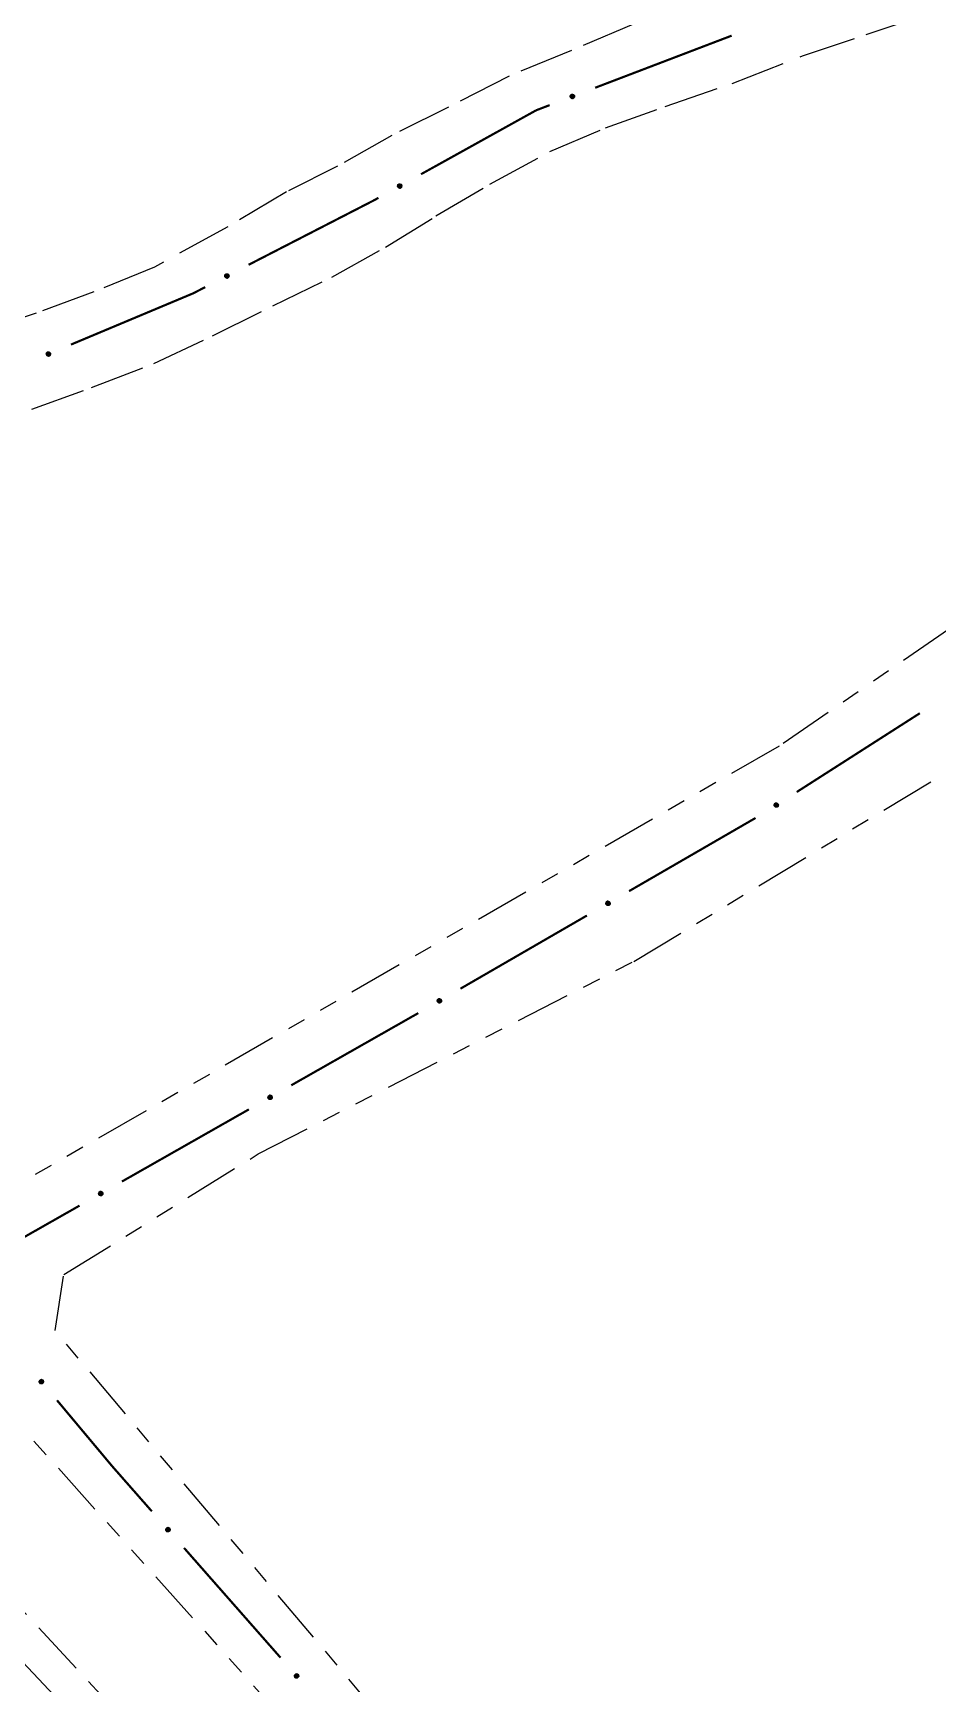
# Model space of a CAD drawing. Extents: x 208948 to 212966, y 4875285 to 4878160.
# Drawn here: x 211363.5 to 211437.8, y 4877432.6 to 4877568.2 of the extents above; entities that cross this region are included whole.
import ezdxf

# ---------------------------------------------------------------- set-up
doc = ezdxf.new("R2010")
doc.units = 0
doc.header["$LTSCALE"] = 1.5
doc.header["$MEASUREMENT"] = 0
doc.linetypes.add('TRACO_25', pattern=[8, 3, -1, 1, -1, 1, -1])
for name, color, linetype in [('SV-EIXO-RUA-N-PAV', 6, 'CONTINUOUS'), ('SV-FX-DOM-EST', 20, 'CONTINUOUS'), ('SV-ROD-ESTADUAIS', 20, 'CONTINUOUS'), ('SV-RUA-NAO-PAV', 7, 'CONTINUOUS')]:
    doc.layers.add(name, color=color, linetype=linetype)

msp = doc.modelspace()

# ---------------------------------------------------------------- linework, layer by layer
at = {"layer": 'SV-EIXO-RUA-N-PAV', "const_width": 0.18}
for points in [[(211409.613239, 4877563.726529), (211420.823276, 4877568.008474)], [(211404.772431, 4877561.877465), (211405.87656, 4877562.299213)], [(211395.315741, 4877556.623748), (211404.057314, 4877561.480178)], [(211404.057314, 4877561.480178), (211404.772431, 4877561.877465)], [(211381.155653, 4877549.177877), (211390.935567, 4877554.21308)], [(211390.935567, 4877554.21308), (211391.494772, 4877554.500988)], [(211391.494772, 4877554.500988), (211391.819112, 4877554.681176)], [(211376.594289, 4877546.829451), (211377.59932, 4877547.346893)], [(211366.571447, 4877542.623438), (211375.792443, 4877546.492963)], [(211375.792443, 4877546.492963), (211376.594289, 4877546.829451)], [(211436.271134, 4877512.328258), (211426.165615, 4877505.8569)], [(211422.782863, 4877503.723163), (211412.397748, 4877497.710728)], [(211408.936042, 4877495.706583), (211398.550927, 4877489.694147)], [(211395.07373, 4877487.681033), (211384.658615, 4877481.756839)], [(211395.089222, 4877487.690002), (211395.07373, 4877487.681033)], [(211381.181723, 4877479.779158), (211370.751048, 4877473.846113)], [(211367.274156, 4877471.868432), (211357.712704, 4877466.429808)], [(211369.955459, 4877450.455778), (211365.425143, 4877455.873019)], [(211370.574683, 4877449.751068), (211369.955459, 4877450.455778)], [(211373.214982, 4877446.746268), (211370.574683, 4877449.751068)], [(211383.776176, 4877434.727068), (211375.855281, 4877443.741468)]]:
    msp.add_lwpolyline(points, dxfattribs=at)
at = {"layer": 'SV-EIXO-RUA-N-PAV'}
for points in [[(211407.571397, 4877563.064436), (211407.590729, 4877563.109361), (211407.616531, 4877563.144019), (211407.64637, 4877563.166732), (211407.677972, 4877563.179927), (211407.711823, 4877563.189785), (211407.748145, 4877563.192194), (211407.78905, 4877563.185939), (211407.834252, 4877563.166863), (211407.868019, 4877563.138098), (211407.891852, 4877563.110035), (211407.907508, 4877563.077874), (211407.916534, 4877563.04483), (211407.917789, 4877563.007018), (211407.911044, 4877562.965627), (211407.890762, 4877562.920638), (211407.865234, 4877562.886833), (211407.835795, 4877562.865622), (211407.803363, 4877562.850087), (211407.768684, 4877562.840437), (211407.733016, 4877562.838278), (211407.691354, 4877562.845143), (211407.647215, 4877562.86575), (211407.613209, 4877562.890826), (211407.59159, 4877562.91996), (211407.577014, 4877562.952233), (211407.566714, 4877562.986065), (211407.562772, 4877563.022476), (211407.571397, 4877563.064436)], [(211393.388368, 4877555.678913), (211393.401136, 4877555.726125), (211393.421764, 4877555.76409), (211393.448083, 4877555.790804), (211393.477496, 4877555.808345), (211393.509607, 4877555.822902), (211393.545221, 4877555.830435), (211393.586599, 4877555.830041), (211393.63405, 4877555.817565), (211393.671553, 4877555.793877), (211393.699123, 4877555.769475), (211393.71918, 4877555.739859), (211393.732798, 4877555.708427), (211393.7394, 4877555.671175), (211393.738591, 4877555.629246), (211393.724891, 4877555.581836), (211393.704412, 4877555.544755), (211393.678277, 4877555.519585), (211393.648375, 4877555.499609), (211393.615414, 4877555.485141), (211393.580412, 4877555.477948), (211393.538197, 4877555.478838), (211393.491583, 4877555.49298), (211393.454366, 4877555.512983), (211393.428835, 4877555.538758), (211393.409832, 4877555.56864), (211393.39484, 4877555.60067), (211393.385777, 4877555.636154), (211393.388368, 4877555.678913)], [(211379.199354, 4877548.294487), (211379.213609, 4877548.341271), (211379.235428, 4877548.378565), (211379.262579, 4877548.404433), (211379.292532, 4877548.421035), (211379.325088, 4877548.434568), (211379.360922, 4877548.440971), (211379.402267, 4877548.439268), (211379.449299, 4877548.425297), (211379.486034, 4877548.400435), (211379.512818, 4877548.375173), (211379.531928, 4877548.344937), (211379.544546, 4877548.31309), (211379.549966, 4877548.275648), (211379.54783, 4877548.233765), (211379.532638, 4877548.186813), (211379.510996, 4877548.150398), (211379.484078, 4877548.126067), (211379.453559, 4877548.107048), (211379.420156, 4877548.093629), (211379.384945, 4877548.087547), (211379.342779, 4877548.089773), (211379.296636, 4877548.105382), (211379.260069, 4877548.126552), (211379.235367, 4877548.153122), (211379.217319, 4877548.18359), (211379.203348, 4877548.216078), (211379.195412, 4877548.251831), (211379.199354, 4877548.294487)], [(211364.552164, 4877541.89544), (211364.570028, 4877541.940969), (211364.594691, 4877541.976447), (211364.623778, 4877542.000116), (211364.654935, 4877542.014329), (211364.688449, 4877542.02528), (211364.724673, 4877542.028867), (211364.765759, 4877542.023942), (211364.811557, 4877542.006342), (211364.846239, 4877541.978688), (211364.87097, 4877541.951413), (211364.887662, 4877541.919778), (211364.897755, 4877541.887043), (211364.900236, 4877541.849292), (211364.894838, 4877541.807704), (211364.876027, 4877541.762081), (211364.851609, 4877541.727466), (211364.822873, 4877541.705311), (211364.790963, 4877541.688731), (211364.756615, 4877541.677961), (211364.721036, 4877541.674646), (211364.679173, 4877541.680156), (211364.634389, 4877541.699319), (211364.599586, 4877541.723279), (211364.577034, 4877541.751696), (211364.561418, 4877541.783479), (211364.550026, 4877541.816959), (211364.544905, 4877541.853222), (211364.552164, 4877541.89544)], [(211424.661723, 4877504.763123), (211424.651927, 4877504.715206), (211424.63371, 4877504.676026), (211424.609111, 4877504.647721), (211424.580851, 4877504.628378), (211424.549711, 4877504.611844), (211424.514637, 4877504.602102), (211424.473315, 4877504.599912), (211424.425178, 4877504.609401), (211424.386269, 4877504.6307), (211424.357229, 4877504.653333), (211424.335362, 4877504.681639), (211424.319807, 4877504.712159), (211424.310892, 4877504.748926), (211424.309082, 4877504.790824), (211424.319795, 4877504.838996), (211424.337918, 4877504.877285), (211424.36243, 4877504.904037), (211424.391027, 4877504.925841), (211424.42302, 4877504.942339), (211424.457504, 4877504.951704), (211424.499693, 4877504.953451), (211424.547099, 4877504.942247), (211424.585493, 4877504.924608), (211424.612583, 4877504.900477), (211424.633415, 4877504.871841), (211424.650377, 4877504.840809), (211424.661638, 4877504.80596), (211424.661723, 4877504.763123)], [(211410.846394, 4877496.685378), (211410.834463, 4877496.637947), (211410.81451, 4877496.599622), (211410.788668, 4877496.572447), (211410.759571, 4877496.554388), (211410.727721, 4877496.539266), (211410.692247, 4877496.531103), (211410.650868, 4877496.530765), (211410.603204, 4877496.5424), (211410.565288, 4877496.56542), (211410.53729, 4877496.58933), (211410.516712, 4877496.618587), (211410.50254, 4877496.649773), (211410.49528, 4877496.686902), (211410.495347, 4877496.728839), (211410.508206, 4877496.776483), (211410.528025, 4877496.813922), (211410.553711, 4877496.83955), (211410.583254, 4877496.860052), (211410.615955, 4877496.875101), (211410.650823, 4877496.882913), (211410.693047, 4877496.882769), (211410.739904, 4877496.869454), (211410.77747, 4877496.850113), (211410.803453, 4877496.824794), (211410.822982, 4877496.795254), (211410.838538, 4877496.763494), (211410.848228, 4877496.728176), (211410.846394, 4877496.685378)], [(211396.999574, 4877488.668797), (211396.987643, 4877488.621367), (211396.96769, 4877488.583042), (211396.941847, 4877488.555867), (211396.91275, 4877488.537808), (211396.880901, 4877488.522685), (211396.845427, 4877488.514523), (211396.804047, 4877488.514185), (211396.756384, 4877488.525819), (211396.718467, 4877488.54884), (211396.69047, 4877488.57275), (211396.669892, 4877488.602006), (211396.655719, 4877488.633192), (211396.648459, 4877488.670321), (211396.648526, 4877488.712259), (211396.661385, 4877488.759903), (211396.681204, 4877488.797341), (211396.70689, 4877488.82297), (211396.736434, 4877488.843471), (211396.769134, 4877488.858521), (211396.804003, 4877488.866332), (211396.846227, 4877488.866189), (211396.893084, 4877488.852874), (211396.93065, 4877488.833533), (211396.956632, 4877488.808214), (211396.976161, 4877488.778673), (211396.991717, 4877488.746913), (211397.001407, 4877488.711595), (211396.999574, 4877488.668797)], [(211383.099485, 4877480.743353), (211383.087193, 4877480.696014), (211383.066948, 4877480.657843), (211383.040899, 4877480.630866), (211383.011665, 4877480.613029), (211382.979702, 4877480.59815), (211382.944166, 4877480.590258), (211382.902785, 4877480.590236), (211382.855212, 4877480.602234), (211382.817472, 4877480.625543), (211382.789658, 4877480.649665), (211382.769304, 4877480.679078), (211382.755369, 4877480.710372), (211382.748393, 4877480.747555), (211382.74878, 4877480.78949), (211382.762002, 4877480.837035), (211382.782106, 4877480.874321), (211382.807986, 4877480.899753), (211382.837686, 4877480.920029), (211382.8705, 4877480.934828), (211382.905427, 4877480.942374), (211382.947649, 4877480.941908), (211382.994403, 4877480.928236), (211383.03182, 4877480.908609), (211383.057608, 4877480.883093), (211383.076912, 4877480.853404), (211383.092225, 4877480.821526), (211383.101645, 4877480.786135), (211383.099485, 4877480.743353)], [(211369.191919, 4877472.832627), (211369.179626, 4877472.785288), (211369.159381, 4877472.747117), (211369.133333, 4877472.72014), (211369.104098, 4877472.702303), (211369.072135, 4877472.687424), (211369.036599, 4877472.679532), (211368.995219, 4877472.67951), (211368.947645, 4877472.691508), (211368.909905, 4877472.714817), (211368.882091, 4877472.738939), (211368.861737, 4877472.768352), (211368.847803, 4877472.799645), (211368.840826, 4877472.836829), (211368.841213, 4877472.878764), (211368.854435, 4877472.926309), (211368.874539, 4877472.963595), (211368.90042, 4877472.989027), (211368.930119, 4877473.009303), (211368.962933, 4877473.024102), (211368.99786, 4877473.031648), (211369.040082, 4877473.031182), (211369.086836, 4877473.01751), (211369.124253, 4877472.997883), (211369.150042, 4877472.972367), (211369.169345, 4877472.942678), (211369.184658, 4877472.9108), (211369.194078, 4877472.875409), (211369.191919, 4877472.832627)], [(211364.149841, 4877457.226401), (211364.101069, 4877457.230054), (211364.059899, 4877457.243166), (211364.028709, 4877457.263986), (211364.005944, 4877457.289571), (211363.985603, 4877457.318368), (211363.9715, 4877457.351926), (211363.964098, 4877457.392639), (211363.967419, 4877457.44159), (211363.983623, 4877457.482882), (211364.002399, 4877457.514552), (211364.02771, 4877457.539826), (211364.056016, 4877457.559118), (211364.091359, 4877457.572614), (211364.132692, 4877457.579712), (211364.181832, 4877457.575182), (211364.222106, 4877457.56205), (211364.251746, 4877457.54112), (211364.276993, 4877457.515513), (211364.297408, 4877457.485864), (211364.311061, 4877457.452843), (211364.318133, 4877457.411215), (211364.313019, 4877457.362772), (211364.30038, 4877457.322454), (211364.279872, 4877457.292528), (211364.254101, 4877457.26824), (211364.225466, 4877457.247487), (211364.192323, 4877457.231906), (211364.149841, 4877457.226401)], [(211374.547279, 4877445.063274), (211374.498432, 4877445.065734), (211374.456954, 4877445.077836), (211374.425264, 4877445.097887), (211374.401881, 4877445.122908), (211374.380842, 4877445.151199), (211374.365923, 4877445.184403), (211374.357528, 4877445.224923), (211374.359652, 4877445.27394), (211374.374842, 4877445.315616), (211374.392838, 4877445.347736), (211374.417524, 4877445.373621), (211374.44535, 4877445.393598), (211374.480353, 4877445.407955), (211374.521499, 4877445.416061), (211374.570736, 4877445.412733), (211374.611319, 4877445.400589), (211374.641461, 4877445.38039), (211374.667327, 4877445.355408), (211374.68846, 4877445.326267), (211374.702916, 4877445.293589), (211374.711004, 4877445.252146), (211374.707075, 4877445.203593), (211374.695425, 4877445.162978), (211374.675655, 4877445.13256), (211374.650486, 4877445.107649), (211374.622366, 4877445.086202), (211374.589614, 4877445.069816), (211374.547279, 4877445.063274)], [(211385.108473, 4877433.044074), (211385.059627, 4877433.046534), (211385.018148, 4877433.058636), (211384.986459, 4877433.078687), (211384.963076, 4877433.103708), (211384.942037, 4877433.131999), (211384.927118, 4877433.165203), (211384.918723, 4877433.205723), (211384.920846, 4877433.25474), (211384.936037, 4877433.296416), (211384.954032, 4877433.328536), (211384.978718, 4877433.35442), (211385.006545, 4877433.374398), (211385.041547, 4877433.388754), (211385.082694, 4877433.396861), (211385.13193, 4877433.393533), (211385.172513, 4877433.381389), (211385.202656, 4877433.36119), (211385.228521, 4877433.336208), (211385.249654, 4877433.307067), (211385.264111, 4877433.274389), (211385.272198, 4877433.232946), (211385.26827, 4877433.184393), (211385.25662, 4877433.143778), (211385.236849, 4877433.11336), (211385.21168, 4877433.088449), (211385.183561, 4877433.067002), (211385.150808, 4877433.050616), (211385.108473, 4877433.044074)]]:
    msp.add_lwpolyline(points, close=True, dxfattribs=at)
for points in [[(211407.562772, 4877563.022476), (211407.834252, 4877563.166863)], [(211407.566714, 4877562.986065), (211407.868019, 4877563.138098)], [(211407.568512, 4877563.042076), (211407.80903, 4877563.173386)], [(211407.569212, 4877563.005826), (211407.846696, 4877563.151256)], [(211407.571397, 4877563.064436), (211407.78905, 4877563.185939)], [(211407.575011, 4877562.971524), (211407.874652, 4877563.123957)], [(211407.577014, 4877562.952233), (211407.891852, 4877563.110035)], [(211407.582922, 4877563.088479), (211407.761839, 4877563.186034)], [(211407.586883, 4877562.936621), (211407.89897, 4877563.090886)], [(211407.590729, 4877563.109361), (211407.748145, 4877563.192194)], [(211407.59159, 4877562.91996), (211407.907508, 4877563.077874)], [(211407.605352, 4877563.129182), (211407.722066, 4877563.18691)], [(211407.605916, 4877562.905913), (211407.909381, 4877563.059807)], [(211407.613209, 4877562.890826), (211407.916534, 4877563.04483)], [(211407.616531, 4877563.144019), (211407.711823, 4877563.189785)], [(211407.632597, 4877562.878127), (211407.913117, 4877563.023256)], [(211407.647215, 4877562.86575), (211407.917789, 4877563.007018)], [(211407.672326, 4877562.858246), (211407.911755, 4877562.984758)], [(211407.691354, 4877562.845143), (211407.911044, 4877562.965627)], [(211407.71648, 4877562.845898), (211407.893822, 4877562.93993)], [(211407.733016, 4877562.838278), (211407.890762, 4877562.920638)], [(211407.754678, 4877562.8415), (211407.872179, 4877562.900989)], [(211407.768684, 4877562.840437), (211407.865234, 4877562.886833)], [(211393.385777, 4877555.636154), (211393.63405, 4877555.817565)], [(211393.388368, 4877555.678913), (211393.586599, 4877555.830041)], [(211393.388681, 4877555.656369), (211393.608157, 4877555.820447)], [(211393.394512, 4877555.620585), (211393.64858, 4877555.80388)], [(211393.39484, 4877555.60067), (211393.671553, 4877555.793877)], [(211393.396368, 4877555.704347), (211393.55965, 4877555.826278)], [(211393.401136, 4877555.726125), (211393.545221, 4877555.830435)], [(211393.405115, 4877555.587452), (211393.680123, 4877555.780819)], [(211393.409832, 4877555.56864), (211393.699123, 4877555.769475)], [(211393.412802, 4877555.747818), (211393.520155, 4877555.821507)], [(211393.421764, 4877555.76409), (211393.509607, 4877555.822902)], [(211393.421814, 4877555.554583), (211393.708883, 4877555.751529)], [(211393.428835, 4877555.538758), (211393.71918, 4877555.739859)], [(211393.445008, 4877555.526884), (211393.723594, 4877555.722239)], [(211393.454366, 4877555.512983), (211393.732798, 4877555.708427)], [(211393.475358, 4877555.50316), (211393.732474, 4877555.686587)], [(211393.491583, 4877555.49298), (211393.7394, 4877555.671175)], [(211393.517504, 4877555.489111), (211393.736583, 4877555.648285)], [(211393.538197, 4877555.478838), (211393.738591, 4877555.629246)], [(211393.562963, 4877555.483147), (211393.725185, 4877555.601368)], [(211393.580412, 4877555.477948), (211393.724891, 4877555.581836)], [(211393.601398, 4877555.484208), (211393.709281, 4877555.559752)], [(211393.615414, 4877555.485141), (211393.704412, 4877555.544755)], [(211379.195412, 4877548.251831), (211379.449299, 4877548.425297)], [(211379.198953, 4877548.271945), (211379.423511, 4877548.428997)], [(211379.199354, 4877548.294487), (211379.402267, 4877548.439268)], [(211379.203348, 4877548.216078), (211379.486034, 4877548.400435)], [(211379.20365, 4877548.235994), (211379.463389, 4877548.41116)], [(211379.208154, 4877548.319655), (211379.375212, 4877548.43636)], [(211379.213199, 4877548.202542), (211379.494187, 4877548.387112)], [(211379.213609, 4877548.341271), (211379.360922, 4877548.440971)], [(211379.217319, 4877548.18359), (211379.512818, 4877548.375173)], [(211379.225956, 4877548.362585), (211379.335586, 4877548.43284)], [(211379.22885, 4877548.169161), (211379.522006, 4877548.356927)], [(211379.235367, 4877548.153122), (211379.531928, 4877548.344937)], [(211379.235428, 4877548.378565), (211379.325088, 4877548.434568)], [(211379.251156, 4877548.140742), (211379.535783, 4877548.327186)], [(211379.260069, 4877548.126552), (211379.544546, 4877548.31309)], [(211379.280741, 4877548.11607), (211379.543531, 4877548.291272)], [(211379.296636, 4877548.105382), (211379.549966, 4877548.275648)], [(211379.322421, 4877548.100695), (211379.546426, 4877548.252858)], [(211379.342779, 4877548.089773), (211379.54783, 4877548.233765)], [(211379.367669, 4877548.093296), (211379.533549, 4877548.206325)], [(211379.384945, 4877548.087547), (211379.532638, 4877548.186813)], [(211379.406118, 4877548.09314), (211379.516337, 4877548.165234)], [(211379.420156, 4877548.093629), (211379.510996, 4877548.150398)], [(211364.544905, 4877541.853222), (211364.811557, 4877542.006342)], [(211364.550005, 4877541.872998), (211364.786136, 4877542.012043)], [(211364.552164, 4877541.89544), (211364.765759, 4877542.023942)], [(211364.562902, 4877541.919845), (211364.73856, 4877542.023154)], [(211364.570028, 4877541.940969), (211364.724673, 4877542.028867)], [(211364.584, 4877541.961254), (211364.698779, 4877542.022738)], [(211364.594691, 4877541.976447), (211364.688449, 4877542.02528)], [(211364.550026, 4877541.816959), (211364.846239, 4877541.978688)], [(211364.551882, 4877541.836791), (211364.824501, 4877541.991148)], [(211364.558791, 4877541.802695), (211364.853328, 4877541.96477)], [(211364.561418, 4877541.783479), (211364.87097, 4877541.951413)], [(211364.571788, 4877541.768195), (211364.878706, 4877541.932506)], [(211364.577034, 4877541.751696), (211364.887662, 4877541.919778)], [(211364.591808, 4877541.738121), (211364.89012, 4877541.90178)], [(211364.599586, 4877541.723279), (211364.897755, 4877541.887043)], [(211364.619376, 4877541.711215), (211364.89504, 4877541.86537)], [(211364.634389, 4877541.699319), (211364.900236, 4877541.849292)], [(211364.659729, 4877541.692634), (211364.894928, 4877541.826848)], [(211364.679173, 4877541.680156), (211364.894838, 4877541.807704)], [(211364.704262, 4877541.681726), (211364.878458, 4877541.781462)], [(211364.721036, 4877541.674646), (211364.876027, 4877541.762081)], [(211364.742581, 4877541.678569), (211364.858091, 4877541.74184)], [(211364.756615, 4877541.677961), (211364.851609, 4877541.727466)], [(211424.499693, 4877504.953451), (211424.309082, 4877504.790824)], [(211424.547099, 4877504.942247), (211424.310892, 4877504.748926)], [(211424.520987, 4877504.94449), (211424.312275, 4877504.771948)], [(211424.563928, 4877504.933101), (211424.318767, 4877504.733977)], [(211424.457504, 4877504.951704), (211424.319795, 4877504.838996)], [(211424.585493, 4877504.924608), (211424.319807, 4877504.712159)], [(211424.475244, 4877504.947604), (211424.320721, 4877504.819485)], [(211424.5957, 4877504.911319), (211424.329856, 4877504.698949)], [(211424.43695, 4877504.944146), (211424.333995, 4877504.862012)], [(211424.612583, 4877504.900477), (211424.335362, 4877504.681639)], [(211424.42302, 4877504.942339), (211424.337918, 4877504.877285)], [(211424.620578, 4877504.885121), (211424.346367, 4877504.670635)], [(211424.633415, 4877504.871841), (211424.357229, 4877504.653333)], [(211424.639297, 4877504.85336), (211424.3769, 4877504.643198)], [(211424.650377, 4877504.840809), (211424.386269, 4877504.6307)], [(211424.651948, 4877504.820953), (211424.409821, 4877504.622151)], [(211424.661638, 4877504.80596), (211424.425178, 4877504.609401)], [(211424.660003, 4877504.785603), (211424.4512, 4877504.608141)], [(211424.661723, 4877504.763123), (211424.473315, 4877504.599912)], [(211424.655327, 4877504.737239), (211424.499977, 4877504.60535)], [(211424.651927, 4877504.715206), (211424.514637, 4877504.602102)], [(211424.641639, 4877504.692826), (211424.539097, 4877504.612578)], [(211424.63371, 4877504.676026), (211424.549711, 4877504.611844)], [(211410.739904, 4877496.869454), (211410.49528, 4877496.686902)], [(211410.693047, 4877496.882769), (211410.495347, 4877496.728839)], [(211410.713919, 4877496.872864), (211410.497692, 4877496.709839)], [(211410.756307, 4877496.859563), (211410.502477, 4877496.671615)], [(211410.77747, 4877496.850113), (211410.50254, 4877496.649773)], [(211410.650823, 4877496.882913), (211410.508206, 4877496.776483)], [(211410.668362, 4877496.878023), (211410.508257, 4877496.75695)], [(211410.787073, 4877496.836381), (211410.511987, 4877496.636126)], [(211410.803453, 4877496.824794), (211410.516712, 4877496.618587)], [(211410.629952, 4877496.876282), (211410.523423, 4877496.798841)], [(211410.810753, 4877496.809096), (211410.527214, 4877496.607101)], [(211410.615955, 4877496.875101), (211410.528025, 4877496.813922)], [(211410.822982, 4877496.795254), (211410.53729, 4877496.58933)], [(211410.828031, 4877496.776528), (211410.556488, 4877496.578324)], [(211410.838538, 4877496.763494), (211410.565288, 4877496.56542)], [(211410.839218, 4877496.743587), (211410.588434, 4877496.555825)], [(211410.848228, 4877496.728176), (211410.603204, 4877496.5424)], [(211410.845682, 4877496.707912), (211410.629144, 4877496.539976)], [(211410.846394, 4877496.685378), (211410.650868, 4877496.530765)], [(211410.838845, 4877496.659806), (211410.677747, 4877496.535004)], [(211410.834463, 4877496.637947), (211410.692247, 4877496.531103)], [(211410.823183, 4877496.616051), (211410.717151, 4877496.540474)], [(211410.81451, 4877496.599622), (211410.727721, 4877496.539266)], [(211396.893084, 4877488.852874), (211396.648459, 4877488.670321)], [(211396.846227, 4877488.866189), (211396.648526, 4877488.712259)], [(211396.867099, 4877488.856284), (211396.650871, 4877488.693258)], [(211396.909487, 4877488.842983), (211396.655657, 4877488.655034)], [(211396.93065, 4877488.833533), (211396.655719, 4877488.633192)], [(211396.804003, 4877488.866332), (211396.661385, 4877488.759903)], [(211396.821541, 4877488.861442), (211396.661437, 4877488.74037)], [(211396.940252, 4877488.8198), (211396.665166, 4877488.619546)], [(211396.956632, 4877488.808214), (211396.669892, 4877488.602006)], [(211396.783131, 4877488.859702), (211396.676602, 4877488.78226)], [(211396.963932, 4877488.792515), (211396.680393, 4877488.59052)], [(211396.769134, 4877488.858521), (211396.681204, 4877488.797341)], [(211396.976161, 4877488.778673), (211396.69047, 4877488.57275)], [(211396.98121, 4877488.759948), (211396.709667, 4877488.561744)], [(211396.991717, 4877488.746913), (211396.718467, 4877488.54884)], [(211396.992398, 4877488.727007), (211396.741613, 4877488.539245)], [(211397.001407, 4877488.711595), (211396.756384, 4877488.525819)], [(211396.998862, 4877488.691331), (211396.782323, 4877488.523396)], [(211396.999574, 4877488.668797), (211396.804047, 4877488.514185)], [(211396.992025, 4877488.643226), (211396.830926, 4877488.518424)], [(211396.987643, 4877488.621367), (211396.845427, 4877488.514523)], [(211396.976363, 4877488.59947), (211396.870331, 4877488.523893)], [(211396.96769, 4877488.583042), (211396.880901, 4877488.522685)], [(211382.994403, 4877480.928236), (211382.748393, 4877480.747555)], [(211382.947649, 4877480.941908), (211382.74878, 4877480.78949)], [(211382.968444, 4877480.931844), (211382.750979, 4877480.770473)], [(211383.03182, 4877480.908609), (211382.755369, 4877480.710372)], [(211383.01073, 4877480.91822), (211382.755473, 4877480.732214)], [(211382.922928, 4877480.93735), (211382.761904, 4877480.817502)], [(211382.905427, 4877480.942374), (211382.762002, 4877480.837035)], [(211383.041317, 4877480.894804), (211382.764712, 4877480.696653)], [(211383.057608, 4877480.883093), (211382.769304, 4877480.679078)], [(211382.884505, 4877480.935903), (211382.777389, 4877480.859276)], [(211383.064788, 4877480.867339), (211382.779717, 4877480.667513)], [(211382.8705, 4877480.934828), (211382.782106, 4877480.874321)], [(211383.076912, 4877480.853404), (211382.789658, 4877480.649665)], [(211383.081818, 4877480.83464), (211382.808771, 4877480.638514)], [(211383.092225, 4877480.821526), (211382.817472, 4877480.625543)], [(211383.092754, 4877480.801615), (211382.840544, 4877480.615772)], [(211383.101645, 4877480.786135), (211382.855212, 4877480.602234)], [(211383.098945, 4877480.765892), (211382.881132, 4877480.599613)], [(211383.099485, 4877480.743353), (211382.902785, 4877480.590236)], [(211383.091742, 4877480.717839), (211382.929696, 4877480.59427)], [(211383.087193, 4877480.696014), (211382.944166, 4877480.590258)], [(211383.075746, 4877480.674205), (211382.969141, 4877480.599439)], [(211383.066948, 4877480.657843), (211382.979702, 4877480.59815)], [(211369.086836, 4877473.01751), (211368.840826, 4877472.836829)], [(211369.040082, 4877473.031182), (211368.841213, 4877472.878764)], [(211369.060878, 4877473.021118), (211368.843413, 4877472.859746)], [(211369.124253, 4877472.997883), (211368.847803, 4877472.799645)], [(211369.103163, 4877473.007494), (211368.847907, 4877472.821487)], [(211369.015361, 4877473.026624), (211368.854338, 4877472.906776)], [(211368.99786, 4877473.031648), (211368.854435, 4877472.926309)], [(211369.133751, 4877472.984078), (211368.857145, 4877472.785927)], [(211369.150042, 4877472.972367), (211368.861737, 4877472.768352)], [(211368.976938, 4877473.025177), (211368.869822, 4877472.94855)], [(211369.157222, 4877472.956613), (211368.87215, 4877472.756787)], [(211368.962933, 4877473.024102), (211368.874539, 4877472.963595)], [(211369.169345, 4877472.942678), (211368.882091, 4877472.738939)], [(211369.174251, 4877472.923914), (211368.901204, 4877472.727788)], [(211369.184658, 4877472.9108), (211368.909905, 4877472.714817)], [(211369.185187, 4877472.890889), (211368.932978, 4877472.705045)], [(211369.194078, 4877472.875409), (211368.947645, 4877472.691508)], [(211369.191379, 4877472.855165), (211368.973565, 4877472.688887)], [(211369.191919, 4877472.832627), (211368.995219, 4877472.67951)], [(211369.184175, 4877472.807113), (211369.022129, 4877472.683544)], [(211369.179626, 4877472.785288), (211369.036599, 4877472.679532)], [(211369.168179, 4877472.763479), (211369.061574, 4877472.688712)], [(211369.159381, 4877472.747117), (211369.072135, 4877472.687424)], [(211364.149841, 4877457.226401), (211363.964098, 4877457.392639)], [(211364.192323, 4877457.231906), (211363.967419, 4877457.44159)], [(211364.171922, 4877457.230952), (211363.969462, 4877457.415618)], [(211364.101069, 4877457.230054), (211363.9715, 4877457.351926)], [(211364.123355, 4877457.22947), (211363.972867, 4877457.36688)], [(211364.205968, 4877457.243415), (211363.978124, 4877457.458437)], [(211364.225466, 4877457.247487), (211363.983623, 4877457.482882)], [(211364.077567, 4877457.237427), (211363.984987, 4877457.328989)], [(211364.059899, 4877457.243166), (211363.985603, 4877457.318368)], [(211364.236514, 4877457.260066), (211363.994835, 4877457.493757)], [(211364.254101, 4877457.26824), (211364.002399, 4877457.514552)], [(211364.265651, 4877457.282654), (211364.018187, 4877457.527517)], [(211364.279872, 4877457.292528), (211364.02771, 4877457.539826)], [(211364.288489, 4877457.310647), (211364.044184, 4877457.547479)], [(211364.30038, 4877457.322454), (211364.056016, 4877457.559118)], [(211364.306076, 4877457.344921), (211364.077527, 4877457.562911)], [(211364.313019, 4877457.362772), (211364.091359, 4877457.572614)], [(211364.311939, 4877457.388958), (211364.114371, 4877457.574156)], [(211364.318133, 4877457.411215), (211364.132692, 4877457.579712)], [(211364.309239, 4877457.434727), (211364.162595, 4877457.571794)], [(211364.311061, 4877457.452843), (211364.181832, 4877457.575182)], [(211364.300963, 4877457.472275), (211364.20646, 4877457.564008)], [(211364.297408, 4877457.485864), (211364.222106, 4877457.56205)], [(211374.547279, 4877445.063274), (211374.357528, 4877445.224923)], [(211374.589614, 4877445.069816), (211374.359652, 4877445.27394)], [(211374.569242, 4877445.068364), (211374.36233, 4877445.248026)], [(211374.498432, 4877445.065734), (211374.365923, 4877445.184403)], [(211374.520726, 4877445.065695), (211374.366924, 4877445.199386)], [(211374.602974, 4877445.081656), (211374.369942, 4877445.291044)], [(211374.622366, 4877445.086202), (211374.374842, 4877445.315616)], [(211374.474758, 4877445.072531), (211374.379967, 4877445.161802)], [(211374.456954, 4877445.077836), (211374.380842, 4877445.151199)], [(211374.633103, 4877445.099048), (211374.385784, 4877445.326762)], [(211374.650486, 4877445.107649), (211374.392838, 4877445.347736)], [(211374.66168, 4877445.122341), (211374.408304, 4877445.361082)], [(211374.675655, 4877445.13256), (211374.417524, 4877445.373621)], [(211374.683827, 4877445.150884), (211374.433806, 4877445.381674)], [(211374.695425, 4877445.162978), (211374.44535, 4877445.393598)], [(211374.70057, 4877445.185577), (211374.466761, 4877445.397916)], [(211374.707075, 4877445.203593), (211374.480353, 4877445.407955)], [(211374.705356, 4877445.229744), (211374.50332, 4877445.410059)], [(211374.711004, 4877445.252146), (211374.521499, 4877445.416061)], [(211374.701538, 4877445.275434), (211374.551587, 4877445.408876)], [(211374.702916, 4877445.293589), (211374.570736, 4877445.412733)], [(211374.692346, 4877445.312769), (211374.59563, 4877445.402165)], [(211374.68846, 4877445.326267), (211374.611319, 4877445.400589)], [(211385.108473, 4877433.044074), (211384.918723, 4877433.205723)], [(211385.150808, 4877433.050616), (211384.920846, 4877433.25474)], [(211385.130437, 4877433.049164), (211384.923524, 4877433.228826)], [(211385.059627, 4877433.046534), (211384.927118, 4877433.165203)], [(211385.081921, 4877433.046495), (211384.928118, 4877433.180186)], [(211385.164168, 4877433.062455), (211384.931136, 4877433.271844)], [(211385.183561, 4877433.067002), (211384.936037, 4877433.296416)], [(211385.035952, 4877433.053331), (211384.941162, 4877433.142602)], [(211385.018148, 4877433.058636), (211384.942037, 4877433.131999)], [(211385.194298, 4877433.079848), (211384.946979, 4877433.307562)], [(211385.21168, 4877433.088449), (211384.954032, 4877433.328536)], [(211385.222874, 4877433.103141), (211384.969499, 4877433.341882)], [(211385.236849, 4877433.11336), (211384.978718, 4877433.35442)], [(211385.245021, 4877433.131684), (211384.995, 4877433.362473)], [(211385.25662, 4877433.143778), (211385.006545, 4877433.374398)], [(211385.261765, 4877433.166377), (211385.027956, 4877433.378716)], [(211385.26827, 4877433.184393), (211385.041547, 4877433.388754)], [(211385.26655, 4877433.210544), (211385.064514, 4877433.390859)], [(211385.272198, 4877433.232946), (211385.082694, 4877433.396861)], [(211385.262732, 4877433.256234), (211385.112781, 4877433.389676)], [(211385.264111, 4877433.274389), (211385.13193, 4877433.393533)], [(211385.25354, 4877433.293568), (211385.156824, 4877433.382964)], [(211385.249654, 4877433.307067), (211385.172513, 4877433.381389)]]:
    msp.add_lwpolyline(points, dxfattribs=at)
at = {"layer": 'SV-FX-DOM-EST', "linetype": 'TRACO_25'}
msp.add_polyline3d([(211593.606706, 4877194.929585, 14.807344), (211579.386038, 4877209.7716, 15.335807), (211528.645454, 4877263.14386, 15.744618), (211495.950182, 4877297.586343, 15.744618), (211475.655299, 4877318.965769, 15.824387), (211443.564526, 4877352.520099, 16.621592), (211432.314904, 4877364.328612, 16.574324), (211399.612598, 4877398.655596, 16.574324), (211348.272802, 4877454.066346, 16.291399), (211313.256036, 4877497.714499, 16.690691), (211294.912353, 4877522.683421, 16.960211), (211279.499061, 4877546.662359, 16.800495), (211265.886116, 4877568.411391, 16.760567), (211253.943407, 4877589.400443, 16.411186), (211239.510043, 4877616.119226, 15.862161), (211226.566782, 4877643.79794, 16.051825), (211215.373869, 4877669.156754, 15.692462), (211201.590186, 4877701.815218, 14.704216), (211191.217388, 4877726.804041, 14.304925), (211170.141752, 4877776.831688, 14.314907), (211144.214865, 4877837.658832, 8.894528), (211131.554508, 4877867.90044, 8.894528), (211114.550631, 4877907.421634, 7.849476)], dxfattribs=at)
at = {"layer": 'SV-ROD-ESTADUAIS', "linetype": 'Continuous'}
msp.add_polyline3d([(211111.692456, 4877907.421729, 7.642881), (211128.611798, 4877867.852282, 6.708408), (211138.1337, 4877845.088519, 8.834634), (211141.591941, 4877837.11736, 8.834634), (211143.282942, 4877832.923244, 8.834634), (211167.881583, 4877775.581782, 11.939124), (211193.658461, 4877714.634646, 14.534517), (211220.245554, 4877651.787601, 16.341311), (211230.358185, 4877628.898671, 16.640779), (211245.731902, 4877598.400074, 16.710655), (211263.135886, 4877567.271485, 17.070017), (211281.359821, 4877538.272774, 17.499254), (211299.993703, 4877510.763981, 17.47929), (211318.697409, 4877486.05504, 16.970194), (211340.731643, 4877458.946184, 16.930265), (211359.565142, 4877437.597066, 16.910299), (211401.904337, 4877392.554941, 16.890335), (211428.858652, 4877364.167685, 16.67831), (211442.235325, 4877350.079883, 16.67831), (211474.514989, 4877316.165996, 16.043749), (211495.87688, 4877293.674457, 15.914125), (211511.107107, 4877277.888265, 15.914125)], dxfattribs=at)
at = {"layer": 'SV-RUA-NAO-PAV', "linetype": 'TRACO_25'}
for points in [[(211363.353158, 4877537.3186, 14.534517), (211368.269813, 4877539.088596, 14.534517), (211373.383134, 4877541.055258, 14.534517), (211378.200978, 4877543.334467, 14.544499), (211383.159634, 4877545.813795, 14.554482), (211387.980551, 4877548.155383, 14.564464), (211392.388245, 4877550.634711, 14.614375), (211396.541642, 4877553.19057, 14.664287), (211400.951961, 4877555.80038, 14.774092), (211405.886811, 4877558.485918, 14.76411), (211410.45471, 4877560.426877, 14.814021), (211415.371365, 4877562.196873, 14.824003), (211420.853628, 4877564.079701, 14.814021), (211426.634121, 4877566.349511, 14.814021), (211431.864587, 4877568.099355, 14.774092), (211436.645014, 4877569.689213, 14.784074)], [(211412.773834, 4877568.954193, 14.744145), (211407.661983, 4877566.799722, 14.72418), (211402.541552, 4877564.689896, 14.744145), (211397.571168, 4877562.130091, 14.734163), (211392.920804, 4877559.810269, 14.734163), (211388.450474, 4877557.280457, 14.734163), (211384.261558, 4877555.180147, 14.744145), (211379.440642, 4877552.287597, 14.714198), (211373.42935, 4877548.991076, 14.794057), (211368.448929, 4877546.971243, 14.794057), (211363.708518, 4877545.201394, 14.794057), (211358.518056, 4877543.461549, 14.833985)], [(211458.39986, 4877532.820869, 15.812249), (211424.717643, 4877509.622498, 15.882125), (211360.62295, 4877472.675221, 15.632568)], [(211448.66989, 4877365.090119, 14.963756), (211401.951141, 4877418.037564, 14.963756), (211365.264194, 4877461.615741, 14.98372), (211365.980354, 4877466.204656, 14.98372), (211381.955094, 4877476.124777, 15.942019), (211412.797482, 4877491.933569, 16.680708), (211452.160287, 4877515.791836, 16.680708)], [(211341.493145, 4877477.081305, 14.72418), (211407.53272, 4877403.478255, 14.63434)]]:
    msp.add_polyline3d(points, dxfattribs=at)

doc.saveas('drawing.dxf')
